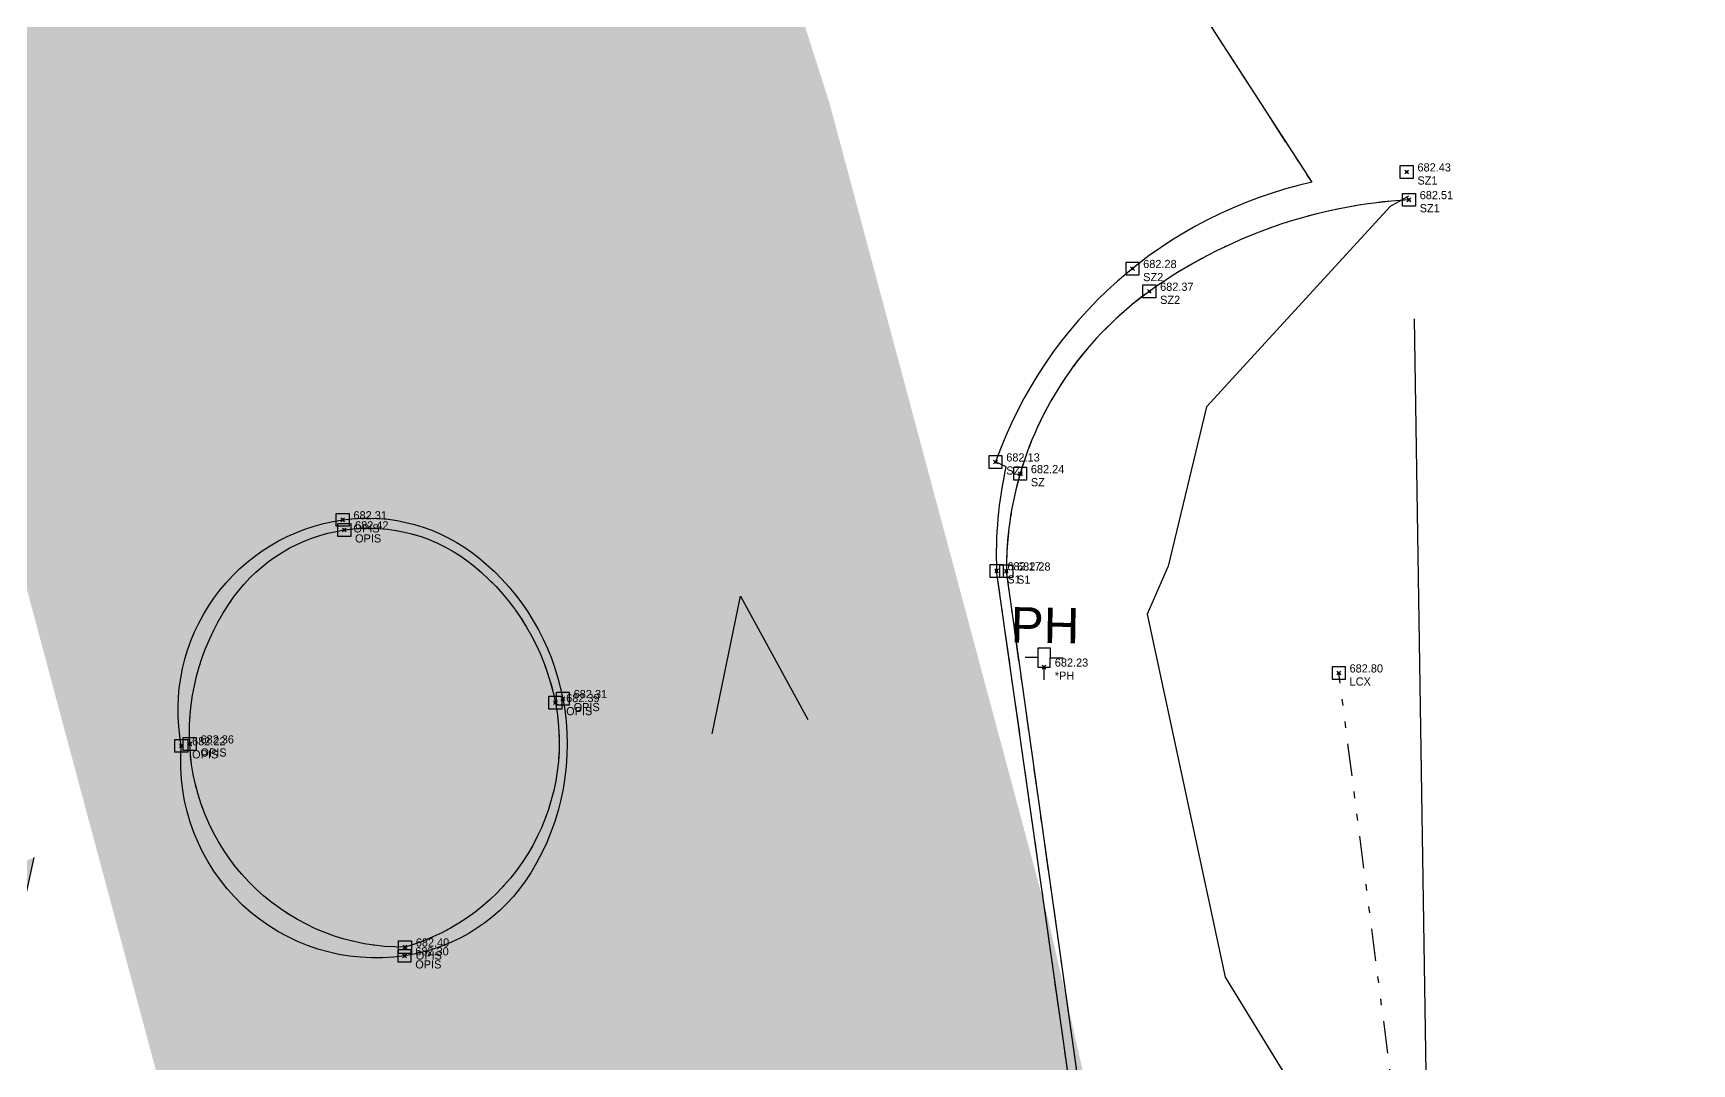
# Model space of a CAD drawing. Extents: x 350769 to 354978, y 6304672 to 6307963.
# Drawn here: x 352773.49 to 352799.26, y 6305626.43 to 6305642.46 of the extents above; entities that cross this region are included whole.
import ezdxf

# ---------------------------------------------------------------- set-up
doc = ezdxf.new("R2010")
doc.units = 0
doc.header["$PDMODE"] = 35
doc.header["$PDSIZE"] = 0.03
for name, pattern in [('CONTINUOS', [0]), ('DIVIDE', [1.25, 0.5, -0.25, 0, -0.25, 0, -0.25]), ('JPG_DASHDOT', [1, 0.5, -0.25, 0, -0.25])]:
    doc.linetypes.add(name, pattern=pattern)
doc.layers.get('0').update_dxf_attribs({"linetype": 'CONTINUOUS'})
for name, color, linetype in [('03_S2_Pav ext_Borde vereda', 7, 'CONTINUOUS'), ('1-LINEA DE CIERRO', 7, 'DIVIDE'), ('1-PAVIMENTO', 161, 'CONTINUOUS'), ('1-SEÑALETICA', 2, 'CONTINUOUS'), ('1-SOLERA', 212, 'CONTINUOUS'), ('1-SOLERA_ZARPA', 222, 'CONTINUOUS'), ('C-TINN', 5, 'CONTINUOUS'), ('C-TOPO-MAJR', 9, 'CONTINUOUS'), ('TOP-URB-SOLERAS', 2, 'JPG_DASHDOT'), ('V-NODE DIC 2005', 4, 'CONTINUOUS'), ('V-NODE-TEXT DIC 2005', 2, 'CONTINUOUS'), ('Z-CR', 253, 'CONTINUOUS'), ('Z-PH', 253, 'CONTINUOUS')]:
    doc.layers.add(name, color=color, linetype=linetype)
doc.layers.add('0_ASD_TOPOGRAFIA_ELEMENTOS', color=7, linetype='CONTINUOS', lineweight=5, true_color=0xbdbdbd)
doc.styles.add('A', font='arial.ttf', dxfattribs={"height": 2})

# ---------------------------------------------------------------- blocks, each defined once
blk = doc.blocks.new('A$C00085B3A')
at = {"layer": '1-SEÑALETICA'}
blk.add_hatch(color=256, dxfattribs=at).paths.add_polyline_path([(0.999, 1.408), (0.621, 1.281), (0.476, 2.848), (0.25, 2.828), (0.394, 1.26), (0, 1.316), (0.624, 0)])
for p, q in [((0.999, 1.408), (0.624, 0)), ((0.624, 0), (0, 1.316))]:
    blk.add_line(p, q, dxfattribs=at)
blk = doc.blocks.new('PH')
at = {"layer": 'Z-PH'}
for p, q in [((-0.098, 0.295), (-0.098, 0)), ((0.098, 0.295), (-0.098, 0.295)), ((0.098, 0), (0.098, 0.295)), ((-0.098, 0.148), (-0.295, 0.148)), ((-0.098, 0), (-0.01, 0)), ((0.01, 0), (0.098, 0)), ((0.098, 0.148), (0.295, 0.148)), ((0, -0.01), (0, -0.197))]:
    blk.add_line(p, q, dxfattribs=at)
blk.add_circle((0, 0), 0.00984, dxfattribs=at)
at = {"layer": 'Z-PH', "style": 'A'}
blk.add_text('PH', height=0.55, dxfattribs=at).set_placement((-0.527, 0.377))
blk = doc.blocks.new('*U1327')
at = {"color": 0, "linetype": 'ByBlock', "lineweight": -2, "transparency": 16777216}
blk.add_point((0, 0), dxfattribs=at)
blk = doc.blocks.new('*U3490', base_point=(352793.831, 6305632.456))
at = {"layer": 'V-NODE-TEXT DIC 2005', "linetype": 'ByBlock', "char_height": 0.127}
for s, insert, attachment_point in [('682.80', (352793.998, 6305632.527), 4), ('LCX', (352793.998, 6305632.388), 1)]:
    blk.add_mtext(s, dxfattribs=dict(at, insert=insert, attachment_point=attachment_point))
blk = doc.blocks.new('*U3491', base_point=(352793.831, 6305632.456))
at = {"layer": 'V-NODE-TEXT DIC 2005', "color": 2, "lineweight": -2}
blk.add_blockref('*U3490', (352793.831, 6305632.456), dxfattribs=at)
blk = doc.blocks.new('*U3382', base_point=(352778.376, 6305634.68))
at = {"layer": 'V-NODE-TEXT DIC 2005', "linetype": 'ByBlock', "char_height": 0.127}
for s, insert, attachment_point in [('682.42', (352778.543, 6305634.751), 4), ('OPIS', (352778.543, 6305634.612), 1)]:
    blk.add_mtext(s, dxfattribs=dict(at, insert=insert, attachment_point=attachment_point))
blk = doc.blocks.new('*U3383', base_point=(352778.376, 6305634.68))
at = {"layer": 'V-NODE-TEXT DIC 2005', "color": 2, "lineweight": -2}
blk.add_blockref('*U3382', (352778.376, 6305634.68), dxfattribs=at)
blk = doc.blocks.new('*U3376', base_point=(352779.313, 6305628.056))
at = {"layer": 'V-NODE-TEXT DIC 2005', "linetype": 'ByBlock', "char_height": 0.127}
for s, insert, attachment_point in [('682.30', (352779.48, 6305628.127), 4), ('OPIS', (352779.48, 6305627.988), 1)]:
    blk.add_mtext(s, dxfattribs=dict(at, insert=insert, attachment_point=attachment_point))
blk = doc.blocks.new('*U3377', base_point=(352779.313, 6305628.056))
at = {"layer": 'V-NODE-TEXT DIC 2005', "color": 2, "lineweight": -2}
blk.add_blockref('*U3376', (352779.313, 6305628.056), dxfattribs=at)
blk = doc.blocks.new('*U3374', base_point=(352778.351, 6305634.836))
at = {"layer": 'V-NODE-TEXT DIC 2005', "linetype": 'ByBlock', "char_height": 0.127}
for s, insert, attachment_point in [('682.31', (352778.518, 6305634.907), 4), ('OPIS', (352778.518, 6305634.768), 1)]:
    blk.add_mtext(s, dxfattribs=dict(at, insert=insert, attachment_point=attachment_point))
blk = doc.blocks.new('*U3375', base_point=(352778.351, 6305634.836))
at = {"layer": 'V-NODE-TEXT DIC 2005', "color": 2, "lineweight": -2}
blk.add_blockref('*U3374', (352778.351, 6305634.836), dxfattribs=at)
blk = doc.blocks.new('*U3368', base_point=(352781.773, 6305632.057))
at = {"layer": 'V-NODE-TEXT DIC 2005', "linetype": 'ByBlock', "char_height": 0.127}
for s, insert, attachment_point in [('682.31', (352781.94, 6305632.128), 4), ('OPIS', (352781.94, 6305631.989), 1)]:
    blk.add_mtext(s, dxfattribs=dict(at, insert=insert, attachment_point=attachment_point))
blk = doc.blocks.new('*U3369', base_point=(352781.773, 6305632.057))
at = {"layer": 'V-NODE-TEXT DIC 2005', "color": 2, "lineweight": -2}
blk.add_blockref('*U3368', (352781.773, 6305632.057), dxfattribs=at)
blk = doc.blocks.new('*U3358', base_point=(352781.657, 6305631.994))
at = {"layer": 'V-NODE-TEXT DIC 2005', "linetype": 'ByBlock', "char_height": 0.127}
for s, insert, attachment_point in [('682.39', (352781.824, 6305632.065), 4), ('OPIS', (352781.824, 6305631.926), 1)]:
    blk.add_mtext(s, dxfattribs=dict(at, insert=insert, attachment_point=attachment_point))
blk = doc.blocks.new('*U3359', base_point=(352781.657, 6305631.994))
at = {"layer": 'V-NODE-TEXT DIC 2005', "color": 2, "lineweight": -2}
blk.add_blockref('*U3358', (352781.657, 6305631.994), dxfattribs=at)
blk = doc.blocks.new('*U3356', base_point=(352775.844, 6305631.322))
at = {"layer": 'V-NODE-TEXT DIC 2005', "linetype": 'ByBlock', "char_height": 0.127}
for s, insert, attachment_point in [('682.22', (352776.011, 6305631.393), 4), ('OPIS', (352776.011, 6305631.254), 1)]:
    blk.add_mtext(s, dxfattribs=dict(at, insert=insert, attachment_point=attachment_point))
blk = doc.blocks.new('*U3357', base_point=(352775.844, 6305631.322))
at = {"layer": 'V-NODE-TEXT DIC 2005', "color": 2, "lineweight": -2}
blk.add_blockref('*U3356', (352775.844, 6305631.322), dxfattribs=at)
blk = doc.blocks.new('*U3344', base_point=(352775.974, 6305631.351))
at = {"layer": 'V-NODE-TEXT DIC 2005', "linetype": 'ByBlock', "char_height": 0.127}
for s, insert, attachment_point in [('682.36', (352776.141, 6305631.422), 4), ('OPIS', (352776.141, 6305631.283), 1)]:
    blk.add_mtext(s, dxfattribs=dict(at, insert=insert, attachment_point=attachment_point))
blk = doc.blocks.new('*U3345', base_point=(352775.974, 6305631.351))
at = {"layer": 'V-NODE-TEXT DIC 2005', "color": 2, "lineweight": -2}
blk.add_blockref('*U3344', (352775.974, 6305631.351), dxfattribs=at)
blk = doc.blocks.new('*U3342', base_point=(352779.321, 6305628.194))
at = {"layer": 'V-NODE-TEXT DIC 2005', "linetype": 'ByBlock', "char_height": 0.127}
for s, insert, attachment_point in [('682.40', (352779.488, 6305628.265), 4), ('OPIS', (352779.488, 6305628.126), 1)]:
    blk.add_mtext(s, dxfattribs=dict(at, insert=insert, attachment_point=attachment_point))
blk = doc.blocks.new('*U3343', base_point=(352779.321, 6305628.194))
at = {"layer": 'V-NODE-TEXT DIC 2005', "color": 2, "lineweight": -2}
blk.add_blockref('*U3342', (352779.321, 6305628.194), dxfattribs=at)
blk = doc.blocks.new('*U2174', base_point=(352788.513, 6305634.044))
at = {"layer": 'V-NODE-TEXT DIC 2005', "linetype": 'ByBlock', "char_height": 0.127}
for s, insert, attachment_point in [('682.17', (352788.68, 6305634.115), 4), ('S1', (352788.68, 6305633.976), 1)]:
    blk.add_mtext(s, dxfattribs=dict(at, insert=insert, attachment_point=attachment_point))
blk = doc.blocks.new('*U2175', base_point=(352788.513, 6305634.044))
at = {"layer": 'V-NODE-TEXT DIC 2005', "color": 2, "lineweight": -2}
blk.add_blockref('*U2174', (352788.513, 6305634.044), dxfattribs=at)
blk = doc.blocks.new('*U2168', base_point=(352788.664, 6305634.04))
at = {"layer": 'V-NODE-TEXT DIC 2005', "linetype": 'ByBlock', "char_height": 0.127}
for s, insert, attachment_point in [('682.28', (352788.831, 6305634.111), 4), ('S1', (352788.831, 6305633.972), 1)]:
    blk.add_mtext(s, dxfattribs=dict(at, insert=insert, attachment_point=attachment_point))
blk = doc.blocks.new('*U2169', base_point=(352788.664, 6305634.04))
at = {"layer": 'V-NODE-TEXT DIC 2005', "color": 2, "lineweight": -2}
blk.add_blockref('*U2168', (352788.664, 6305634.04), dxfattribs=at)
blk = doc.blocks.new('*U1964', base_point=(352788.878, 6305635.555))
at = {"layer": 'V-NODE-TEXT DIC 2005', "linetype": 'ByBlock', "char_height": 0.127}
for s, insert, attachment_point in [('682.24', (352789.045, 6305635.626), 4), ('SZ', (352789.045, 6305635.487), 1)]:
    blk.add_mtext(s, dxfattribs=dict(at, insert=insert, attachment_point=attachment_point))
blk = doc.blocks.new('*U1965', base_point=(352788.878, 6305635.555))
at = {"layer": 'V-NODE-TEXT DIC 2005', "color": 2, "lineweight": -2}
blk.add_blockref('*U1964', (352788.878, 6305635.555), dxfattribs=at)
blk = doc.blocks.new('*U1962', base_point=(352794.921, 6305639.816))
at = {"layer": 'V-NODE-TEXT DIC 2005', "linetype": 'ByBlock', "char_height": 0.127}
for s, insert, attachment_point in [('682.51', (352795.088, 6305639.887), 4), ('SZ1', (352795.088, 6305639.748), 1)]:
    blk.add_mtext(s, dxfattribs=dict(at, insert=insert, attachment_point=attachment_point))
blk = doc.blocks.new('*U1963', base_point=(352794.921, 6305639.816))
at = {"layer": 'V-NODE-TEXT DIC 2005', "color": 2, "lineweight": -2}
blk.add_blockref('*U1962', (352794.921, 6305639.816), dxfattribs=at)
blk = doc.blocks.new('*U1960', base_point=(352794.886, 6305640.247))
at = {"layer": 'V-NODE-TEXT DIC 2005', "linetype": 'ByBlock', "char_height": 0.127}
for s, insert, attachment_point in [('682.43', (352795.053, 6305640.318), 4), ('SZ1', (352795.053, 6305640.179), 1)]:
    blk.add_mtext(s, dxfattribs=dict(at, insert=insert, attachment_point=attachment_point))
blk = doc.blocks.new('*U1961', base_point=(352794.886, 6305640.247))
at = {"layer": 'V-NODE-TEXT DIC 2005', "color": 2, "lineweight": -2}
blk.add_blockref('*U1960', (352794.886, 6305640.247), dxfattribs=at)
blk = doc.blocks.new('*U1956', base_point=(352790.887, 6305638.391))
at = {"layer": 'V-NODE-TEXT DIC 2005', "linetype": 'ByBlock', "char_height": 0.127}
for s, insert, attachment_point in [('682.37', (352791.054, 6305638.462), 4), ('SZ2', (352791.054, 6305638.323), 1)]:
    blk.add_mtext(s, dxfattribs=dict(at, insert=insert, attachment_point=attachment_point))
blk = doc.blocks.new('*U1957', base_point=(352790.887, 6305638.391))
at = {"layer": 'V-NODE-TEXT DIC 2005', "color": 2, "lineweight": -2}
blk.add_blockref('*U1956', (352790.887, 6305638.391), dxfattribs=at)
blk = doc.blocks.new('*U1954', base_point=(352790.624, 6305638.745))
at = {"layer": 'V-NODE-TEXT DIC 2005', "linetype": 'ByBlock', "char_height": 0.127}
for s, insert, attachment_point in [('682.28', (352790.791, 6305638.816), 4), ('SZ2', (352790.791, 6305638.677), 1)]:
    blk.add_mtext(s, dxfattribs=dict(at, insert=insert, attachment_point=attachment_point))
blk = doc.blocks.new('*U1955', base_point=(352790.624, 6305638.745))
at = {"layer": 'V-NODE-TEXT DIC 2005', "color": 2, "lineweight": -2}
blk.add_blockref('*U1954', (352790.624, 6305638.745), dxfattribs=at)
blk = doc.blocks.new('*U1938', base_point=(352788.496, 6305635.737))
at = {"layer": 'V-NODE-TEXT DIC 2005', "linetype": 'ByBlock', "char_height": 0.127}
for s, insert, attachment_point in [('682.13', (352788.663, 6305635.808), 4), ('SZI', (352788.663, 6305635.669), 1)]:
    blk.add_mtext(s, dxfattribs=dict(at, insert=insert, attachment_point=attachment_point))
blk = doc.blocks.new('*U1939', base_point=(352788.496, 6305635.737))
at = {"layer": 'V-NODE-TEXT DIC 2005', "color": 2, "lineweight": -2}
blk.add_blockref('*U1938', (352788.496, 6305635.737), dxfattribs=at)
blk = doc.blocks.new('*U1460', base_point=(352789.25, 6305632.547))
at = {"layer": 'V-NODE-TEXT DIC 2005', "linetype": 'ByBlock', "char_height": 0.127}
for s, insert, attachment_point in [('*PH', (352789.417, 6305632.479), 1), ('682.23', (352789.417, 6305632.618), 4)]:
    blk.add_mtext(s, dxfattribs=dict(at, insert=insert, attachment_point=attachment_point))
blk = doc.blocks.new('*U1461', base_point=(352789.25, 6305632.547))
at = {"layer": 'V-NODE-TEXT DIC 2005', "color": 2, "lineweight": -2}
blk.add_blockref('*U1460', (352789.25, 6305632.547), dxfattribs=at)
blk = doc.blocks.new('TOPOGRAFIA')
at = {"layer": '1-LINEA DE CIERRO', "color": 9, "true_color": 0xbdbdbd, "flags": 128}
blk.add_lwpolyline([(390821.691, 6302554.565), (390812.597, 6302551.003), (390804.433, 6302554.628), (390803.035, 6302565.2), (390801.413, 6302577.112), (390799.634, 6302590.323), (390797.877, 6302602.741), (390795.989, 6302615.825), (390794.687, 6302625.448), (390793.777, 6302632.512)], dxfattribs=at)
at = {"layer": '1-PAVIMENTO', "color": 9, "true_color": 0xbdbdbd}
for p, q in [((390789.102, 6302646.736), (390793.355, 6302640.143)), ((390788.605, 6302635.719), (390788.442, 6302635.794)), ((390790.055, 6302622.863), (390788.459, 6302634.1))]:
    blk.add_line(p, q, dxfattribs=at)
at = {"layer": '1-PAVIMENTO', "color": 9, "true_color": 0xbdbdbd, "flags": 128}
blk.add_lwpolyline([(390775.789, 6302631.379, -0.204175), (390776.296, 6302633.678, -0.205369), (390778.297, 6302634.894, -0.208767), (390780.409, 6302634.307, -0.176953), (390781.718, 6302632.113, -0.186925), (390781.221, 6302629.407, -0.221776), (390779.258, 6302628.114, -0.229277), (390776.742, 6302628.904, -0.227886), (390775.789, 6302631.379)], format="xyb", dxfattribs=at)
at = {"layer": '1-PAVIMENTO', "color": 9, "true_color": 0xbdbdbd}
for centre, radius, start, end in [((390794.822, 6302633.536), 6.768, 102.5191, 160.5137), ((390794.765, 6302634.348), 6.311, 167.453, 182.2453)]:
    blk.add_arc(centre, radius, start, end, dxfattribs=at)
at = {"layer": '1-SOLERA', "color": 9, "true_color": 0xbdbdbd, "flags": 128}
for points in [[(390788.824, 6302635.612, 0.072177), (390788.61, 6302634.096)], [(390779.266, 6302628.25, -0.194799), (390776.952, 6302629.152, -0.19501), (390775.919, 6302631.408, -0.168845), (390776.602, 6302633.692, -0.202454), (390778.322, 6302634.737, -0.211282), (390780.333, 6302634.181, -0.175514), (390781.602, 6302632.051, -0.187387), (390781.172, 6302629.698, -0.187176), (390779.266, 6302628.25)]]:
    blk.add_lwpolyline(points, format="xyb", dxfattribs=at)
blk.add_lwpolyline([(390790.189, 6302622.9), (390788.61, 6302634.096)], dxfattribs=at)
at = {"layer": '1-SOLERA_ZARPA', "color": 9, "true_color": 0xbdbdbd, "flags": 128}
blk.add_lwpolyline([(390794.866, 6302639.871, 0.142344), (390790.833, 6302638.447, 0.167579), (390788.824, 6302635.612)], format="xyb", dxfattribs=at)
at = {"layer": 'C-TINN', "color": 9, "linetype": 'Continuous', "lineweight": -3, "true_color": 0xbdbdbd}
for points, elevation in [([(390794.732, 6302640.204), (390794.732, 6302640.404), (390794.932, 6302640.404), (390794.932, 6302640.204), (390794.732, 6302640.204)], 682.43), ([(390794.766, 6302639.771), (390794.766, 6302639.971), (390794.966, 6302639.971), (390794.966, 6302639.771), (390794.766, 6302639.771)], 682.51), ([(390790.47, 6302638.701), (390790.47, 6302638.901), (390790.67, 6302638.901), (390790.67, 6302638.701), (390790.47, 6302638.701)], 682.28), ([(390790.733, 6302638.347), (390790.733, 6302638.547), (390790.933, 6302638.547), (390790.933, 6302638.347), (390790.733, 6302638.347)], 682.37), ([(390788.342, 6302635.694), (390788.342, 6302635.894), (390788.542, 6302635.894), (390788.542, 6302635.694), (390788.342, 6302635.694)], 682.13), ([(390788.724, 6302635.512), (390788.724, 6302635.712), (390788.924, 6302635.712), (390788.924, 6302635.512), (390788.724, 6302635.512)], 682.24), ([(390778.197, 6302634.794), (390778.197, 6302634.994), (390778.397, 6302634.994), (390778.397, 6302634.794), (390778.197, 6302634.794)], 682.31), ([(390778.222, 6302634.637), (390778.222, 6302634.837), (390778.422, 6302634.837), (390778.422, 6302634.637), (390778.222, 6302634.637)], 682.42), ([(390788.359, 6302634), (390788.359, 6302634.2), (390788.559, 6302634.2), (390788.559, 6302634), (390788.359, 6302634)], 682.17), ([(390788.51, 6302633.996), (390788.51, 6302634.196), (390788.71, 6302634.196), (390788.71, 6302633.996), (390788.51, 6302633.996)], 682.28), ([(390793.677, 6302632.412), (390793.677, 6302632.612), (390793.877, 6302632.612), (390793.877, 6302632.412), (390793.677, 6302632.412)], 682.8), ([(390781.618, 6302632.013), (390781.618, 6302632.213), (390781.818, 6302632.213), (390781.818, 6302632.013), (390781.618, 6302632.013)], 682.31), ([(390781.502, 6302631.951), (390781.502, 6302632.151), (390781.702, 6302632.151), (390781.702, 6302631.951), (390781.502, 6302631.951)], 682.39), ([(390775.689, 6302631.279), (390775.689, 6302631.479), (390775.889, 6302631.479), (390775.889, 6302631.279), (390775.689, 6302631.279)], 682.22), ([(390775.819, 6302631.308), (390775.819, 6302631.508), (390776.019, 6302631.508), (390776.019, 6302631.308), (390775.819, 6302631.308)], 682.36), ([(390779.166, 6302628.15), (390779.166, 6302628.35), (390779.366, 6302628.35), (390779.366, 6302628.15), (390779.166, 6302628.15)], 682.4), ([(390779.158, 6302628.014), (390779.158, 6302628.214), (390779.358, 6302628.214), (390779.358, 6302628.014), (390779.158, 6302628.014)], 682.3)]:
    blk.add_lwpolyline(points, dxfattribs=dict(at, elevation=elevation))
for p in [(390794.832, 6302640.304, 682.43), (390794.866, 6302639.871, 682.51), (390790.57, 6302638.801, 682.28), (390790.833, 6302638.447, 682.37), (390788.442, 6302635.794, 682.13), (390788.824, 6302635.612, 682.24), (390778.297, 6302634.894, 682.31), (390778.322, 6302634.737, 682.42), (390788.459, 6302634.1, 682.17), (390788.61, 6302634.096, 682.28), (390793.777, 6302632.512, 682.8), (390781.602, 6302632.051, 682.39), (390781.718, 6302632.113, 682.31), (390775.919, 6302631.408, 682.36), (390775.789, 6302631.379, 682.22), (390779.258, 6302628.114, 682.3), (390779.266, 6302628.25, 682.4)]:
    blk.add_point(p, dxfattribs=at)
at = {"layer": 'C-TOPO-MAJR', "color": 9, "linetype": 'Continuous', "lineweight": -3, "true_color": 0xbdbdbd, "elevation": 682.5}
blk.add_lwpolyline([(390794.862, 6302639.925), (390794.679, 6302639.825), (390794.578, 6302639.77), (390791.723, 6302636.653), (390791.124, 6302634.172), (390790.796, 6302633.426), (390792.013, 6302627.785), (390793.764, 6302624.926), (390795.208, 6302621.599), (390794.953, 6302638.022)], dxfattribs=at)
at = {"layer": 'V-NODE DIC 2005', "color": 9, "lineweight": -2, "true_color": 0xbdbdbd, "rotation": 359.9963883938062}
for p in [(390794.832, 6302640.303), (390794.867, 6302639.872), (390790.57, 6302638.801), (390790.833, 6302638.447), (390788.442, 6302635.793), (390788.824, 6302635.611), (390778.297, 6302634.893), (390778.322, 6302634.737), (390788.459, 6302634.1), (390788.61, 6302634.096), (390789.196, 6302632.603), (390793.777, 6302632.512), (390781.603, 6302632.051), (390781.719, 6302632.114), (390775.92, 6302631.408), (390775.79, 6302631.379), (390779.258, 6302628.113), (390779.266, 6302628.251)]:
    blk.add_blockref('*U1327', p, dxfattribs=at)
at = {"layer": 'V-NODE-TEXT DIC 2005', "color": 9, "lineweight": -2, "true_color": 0xbdbdbd, "rotation": 359.9963883938062}
for name, p in [('*U1961', (390794.832, 6302640.303)), ('*U1963', (390794.867, 6302639.872)), ('*U1955', (390790.57, 6302638.801)), ('*U1957', (390790.833, 6302638.447)), ('*U1939', (390788.442, 6302635.793)), ('*U1965', (390788.824, 6302635.611)), ('*U3375', (390778.297, 6302634.893)), ('*U3383', (390778.322, 6302634.737)), ('*U2175', (390788.459, 6302634.1)), ('*U2169', (390788.61, 6302634.096)), ('*U1461', (390789.196, 6302632.603)), ('*U3491', (390793.777, 6302632.512)), ('*U3359', (390781.603, 6302632.051)), ('*U3369', (390781.719, 6302632.114)), ('*U3357', (390775.79, 6302631.379)), ('*U3345', (390775.92, 6302631.408)), ('*U3343', (390779.266, 6302628.251)), ('*U3377', (390779.258, 6302628.113))]:
    blk.add_blockref(name, p, dxfattribs=at)
at = {"layer": 'Z-CR', "color": 9, "true_color": 0xbdbdbd}
for p, xscale, yscale, zscale, rotation in [((390785.411, 6302633.761), 1.499999999989656, 1.499999999989656, 1.499999999989656, 183.3319681098876), ((390772.095, 6302627.465), 1.500000000036439, 1.500000000036439, 1.500000000036439, 2.546402213270841)]:
    blk.add_blockref('A$C00085B3A', p, dxfattribs=dict(at, xscale=xscale, yscale=yscale, zscale=zscale, rotation=rotation))
at = {"layer": 'Z-PH', "color": 9, "true_color": 0xbdbdbd, "rotation": 359.090101839884}
blk.add_blockref('PH', (390789.195, 6302632.603), dxfattribs=at)

msp = doc.modelspace()

# ---------------------------------------------------------------- hatches: boundary and pattern name
at = {"layer": '03_S2_Pav ext_Borde vereda'}
h = msp.add_hatch(dxfattribs=at)
h.set_pattern_fill('DOTS', color=256, scale=0.2)
h.set_pattern_definition([(0, (0, 0), (0.079375, 0.15875), [0, -0.15875])])
edge = h.paths.add_edge_path()
edge.add_arc((352748.807, 6305741.269), 0.6, 191.9515, 355.6455, ccw=False)
edge.add_arc((352792.166, 6305750.447), 44.919, 191.6658, 191.9515, ccw=False)
edge.add_line((352748.174, 6305741.364), (352741.238, 6305741.435))
edge.add_arc((352792.166, 6305750.447), 51.719, 188.0126, 190.0351, ccw=False)
edge.add_line((352740.951, 6305743.238), (352740.749, 6305743.24))
edge.add_arc((352792.166, 6305750.447), 51.919, 187.9792, 192.0603)
edge.add_arc((352692.496, 6305729.152), 50, 5.6038, 12.0603, ccw=False)
edge.add_arc((352885.486, 6305749.065), 144.016, 185.9908, 195.05624)
edge.add_arc((352743.517, 6305710.875), 3, -16.8305, 15.0562, ccw=False)
edge.add_line((352746.389, 6305710.007), (352745.329, 6305706.502))
edge.add_arc((352748.2, 6305705.634), 3, 163.1695, 198.1695)
edge.add_line((352745.35, 6305704.698), (352746.83, 6305700.188))
edge.add_arc((353217.983, 6305866.064), 499.5, 199.39537, 202.53487)
edge.add_line((352756.622, 6305674.633), (352763.639, 6305654.529))
edge.add_line((352763.639, 6305654.529), (352766.426, 6305646.435))
edge.add_arc((352769.263, 6305647.412), 3, 199.0021, 234.0031)
edge.add_line((352767.5, 6305644.985), (352769.962, 6305643.197))
edge.add_arc((352768.198, 6305640.77), 3, 17.9764, 54.0015, ccw=False)
edge.add_arc((351870.786, 6305349.592), 946.469, 17.70596, 17.976359, ccw=False)
edge.add_arc((357774.17, 6306970.411), 5176.321, 194.922513, 195.061819)
edge.add_arc((352345.674, 6305526.266), 441.256, 9.34098, 12.96792, ccw=False)
edge.add_line((352781.079, 6305597.886), (352781.449, 6305594.732))
edge.add_line((352781.449, 6305594.732), (352781.712, 6305591.66))
edge.add_line((352781.712, 6305591.66), (352781.839, 6305588.604))
edge.add_line((352781.839, 6305588.604), (352781.836, 6305585.625))
edge.add_line((352781.836, 6305585.625), (352781.765, 6305582.656))
edge.add_line((352781.765, 6305582.656), (352781.694, 6305579.728))
edge.add_line((352781.694, 6305579.728), (352781.692, 6305576.786))
edge.add_line((352781.692, 6305576.786), (352781.816, 6305573.824))
edge.add_line((352781.816, 6305573.824), (352782.133, 6305570.857))
edge.add_line((352782.133, 6305570.857), (352782.422, 6305567.893))
edge.add_arc((352351.016, 6305527.324), 433.31, 3.22552, 5.37215, ccw=False)
edge.add_line((352783.639, 6305551.705), (352784.663, 6305533.533))
edge.add_line((352784.663, 6305533.533), (352784.863, 6305533.544))
edge.add_line((352784.863, 6305533.544), (352784.761, 6305535.341))
edge.add_line((352784.761, 6305535.341), (352791.052, 6305535.696))
edge.add_line((352791.052, 6305535.696), (352790.129, 6305552.071))
edge.add_arc((352351.167, 6305527.339), 439.658, 3.2247, 6.06057)
edge.add_arc((352790.357, 6305573.969), 2, 6.0606, 186.0606, ccw=False)
edge.add_arc((352351.162, 6305527.338), 443.663, 3.21745, 6.06057, ccw=False)
edge.add_line((352794.126, 6305552.239), (352795.045, 6305535.921))
edge.add_line((352795.045, 6305535.921), (352802.334, 6305536.332))
edge.add_line((352802.334, 6305536.332), (352802.435, 6305534.534))
edge.add_line((352802.435, 6305534.534), (352802.635, 6305534.546))
edge.add_line((352802.635, 6305534.546), (352801.614, 6305552.661))
edge.add_arc((352351.183, 6305527.34), 451.142, 3.21751, 7.53958)
edge.add_line((352798.425, 6305586.535), (352797.901, 6305589.489))
edge.add_line((352797.901, 6305589.489), (352797.337, 6305592.434))
edge.add_line((352797.337, 6305592.434), (352796.696, 6305595.358))
edge.add_line((352796.696, 6305595.358), (352795.983, 6305598.257))
edge.add_line((352795.983, 6305598.257), (352795.231, 6305601.141))
edge.add_line((352795.231, 6305601.141), (352794.478, 6305604.033))
edge.add_line((352794.478, 6305604.033), (352793.76, 6305606.951))
edge.add_line((352793.76, 6305606.951), (352793.112, 6305609.908))
edge.add_line((352793.112, 6305609.908), (352792.539, 6305612.89))
edge.add_line((352792.539, 6305612.89), (352792.032, 6305615.833))
edge.add_arc((352349.379, 6305527.058), 451.467, 11.34037, 13.00836)
edge.add_arc((357774.17, 6306970.411), 5162.321, 194.999983, 195.064624, ccw=False)
edge.add_arc((357774.17, 6306970.411), 5162.321, 194.918755, 194.999983, ccw=False)
edge.add_arc((351870.786, 6305349.592), 960.469, 17.685582, 18.028446)
edge.add_line((352784.099, 6305646.847), (352779.713, 6305660.065))
edge.add_line((352779.713, 6305660.065), (352778.245, 6305664.271))
edge.add_arc((352781.077, 6305665.26), 3, 164.2427, 199.242, ccw=False)
edge.add_line((352778.19, 6305666.074), (352779.097, 6305669.287))
edge.add_arc((352776.209, 6305670.102), 3, 344.2427, 379.2412)
edge.add_line((352779.042, 6305671.091), (352775.313, 6305681.773))
edge.add_arc((353217.983, 6305866.064), 479.5, 199.39537, 202.60286, ccw=False)
edge.add_arc((352886.447, 6305749.311), 128.007, 193.01673, 199.38233, ccw=False)
edge.add_line((352761.729, 6305720.48), (352761.207, 6305722.929))
edge.add_arc((352758.273, 6305722.303), 3, 12.0434, 47.0434)
edge.add_line((352760.317, 6305724.499), (352758.056, 6305726.605))
edge.add_arc((352760.094, 6305728.805), 3, 189.0153, 227.1838, ccw=False)
edge.add_arc((352890.905, 6305749.734), 135.474, 186.61724, 189.08835, ccw=False)
edge.add_arc((352776.2, 6305736.427), 20, 179.05, 186.6144, ccw=False)
edge.add_arc((352822.484, 6305735.659), 66.291, 173.57381, 179.05002, ccw=False)
edge.add_line((352756.61, 6305743.079), (352756.409, 6305743.081))
edge.add_arc((352822.484, 6305735.659), 66.491, 173.59144, 175.14861)
edge.add_line((352756.232, 6305741.282), (352749.412, 6305741.352))
edge.add_arc((352781.038, 6305739.581), 31.675, 176.7951, 177.0268)

# ---------------------------------------------------------------- linework, layer by layer
at = {"layer": 'TOP-URB-SOLERAS'}
for p, q in [((352789.102, 6305646.736), (352793.355, 6305640.143)), ((352788.605, 6305635.719), (352788.442, 6305635.794)), ((352790.055, 6305622.863), (352788.459, 6305634.1))]:
    msp.add_line(p, q, dxfattribs=at)
at = {"layer": 'TOP-URB-SOLERAS', "flags": 128}
for points in [[(352794.866, 6305639.871, 0.142344), (352790.833, 6305638.447, 0.242692), (352788.61, 6305634.096)], [(352779.266, 6305628.25, -0.194799), (352776.952, 6305629.152, -0.19501), (352775.919, 6305631.408, -0.168845), (352776.602, 6305633.692, -0.202454), (352778.322, 6305634.737, -0.211282), (352780.333, 6305634.181, -0.175514), (352781.602, 6305632.051, -0.187387), (352781.172, 6305629.698, -0.187176), (352779.266, 6305628.25)]]:
    msp.add_lwpolyline(points, format="xyb", dxfattribs=at)
msp.add_lwpolyline([(352790.189, 6305622.9), (352788.61, 6305634.096)], dxfattribs=at)

# ---------------------------------------------------------------- block references
at = {"layer": 'Z-CR'}
for p, xscale, yscale, zscale, rotation in [((352785.411, 6305633.761), 1.499999999989663, 1.499999999989663, 1.499999999989663, 183.3319681098876), ((352772.095, 6305627.465), 1.500000000036439, 1.500000000036439, 1.500000000036439, 2.54640221327084)]:
    msp.add_blockref('A$C00085B3A', p, dxfattribs=dict(at, xscale=xscale, yscale=yscale, zscale=zscale, rotation=rotation))

# ---------------------------------------------------------------- next in the draw order: block references
at = {"layer": '0_ASD_TOPOGRAFIA_ELEMENTOS', "color": 30, "true_color": 0xf26507}
msp.add_blockref('TOPOGRAFIA', (-38000, 3000), dxfattribs=at)

doc.saveas('drawing.dxf')
